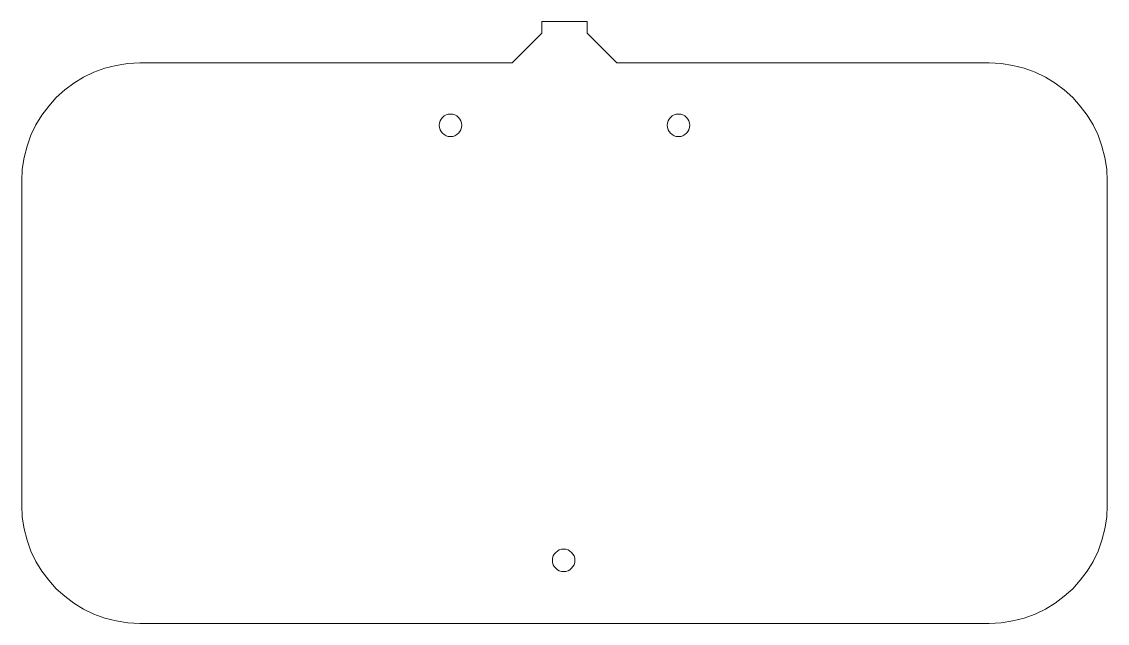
# Model space of a CAD drawing. Header units: inches. Extents: x 0.3 to 11.7, y -6.4 to -0.1.
import ezdxf

# ---------------------------------------------------------------- set-up
doc = ezdxf.new("R2010")
doc.units = ezdxf.units.IN
doc.header["$MEASUREMENT"] = 0
doc.layers.add('Layer 1', color=7, linetype='Continuous', lineweight=0)

msp = doc.modelspace()

# ---------------------------------------------------------------- linework, layer by layer
at = {"layer": 'Layer 1', "color": 18, "lineweight": 18, "true_color": 0x000000}
for centre in [(4.807, -1.184), (7.193, -1.184), (5.991, -5.742)]:
    msp.add_circle(centre, 0.118, dxfattribs=at)
msp.add_open_spline([(10.447, -0.531), (10.447, -0.531), (6.549, -0.531), (6.549, -0.531), (6.549, -0.531), (6.236, -0.219), (6.236, -0.219), (6.236, -0.219), (6.236, -0.098), (6.236, -0.098), (6.236, -0.098), (6.197, -0.098), (6.197, -0.098), (6.197, -0.098), (5.803, -0.098), (5.803, -0.098), (5.803, -0.098), (5.764, -0.098), (5.764, -0.098), (5.764, -0.098), (5.764, -0.219), (5.764, -0.219), (5.764, -0.219), (5.451, -0.531), (5.451, -0.531), (5.451, -0.531), (1.553, -0.531), (1.553, -0.531), (0.869, -0.531), (0.315, -1.086), (0.315, -1.769), (0.315, -1.769), (0.315, -5.164), (0.315, -5.164), (0.315, -5.847), (0.869, -6.402), (1.553, -6.402), (1.553, -6.402), (10.447, -6.402), (10.447, -6.402), (11.131, -6.402), (11.685, -5.847), (11.685, -5.164), (11.685, -5.164), (11.685, -1.769), (11.685, -1.769), (11.685, -1.086), (11.131, -0.531), (10.447, -0.531)], degree=3, knots=[0, 0, 0, 0, 1, 1, 1, 2, 2, 2, 3, 3, 3, 4, 4, 4, 5, 5, 5, 6, 6, 6, 7, 7, 7, 8, 8, 8, 9, 9, 9, 10, 10, 10, 11, 11, 11, 12, 12, 12, 13, 13, 13, 14, 14, 14, 15, 15, 15, 16, 16, 16, 16], dxfattribs=at)

doc.saveas('drawing.dxf')
